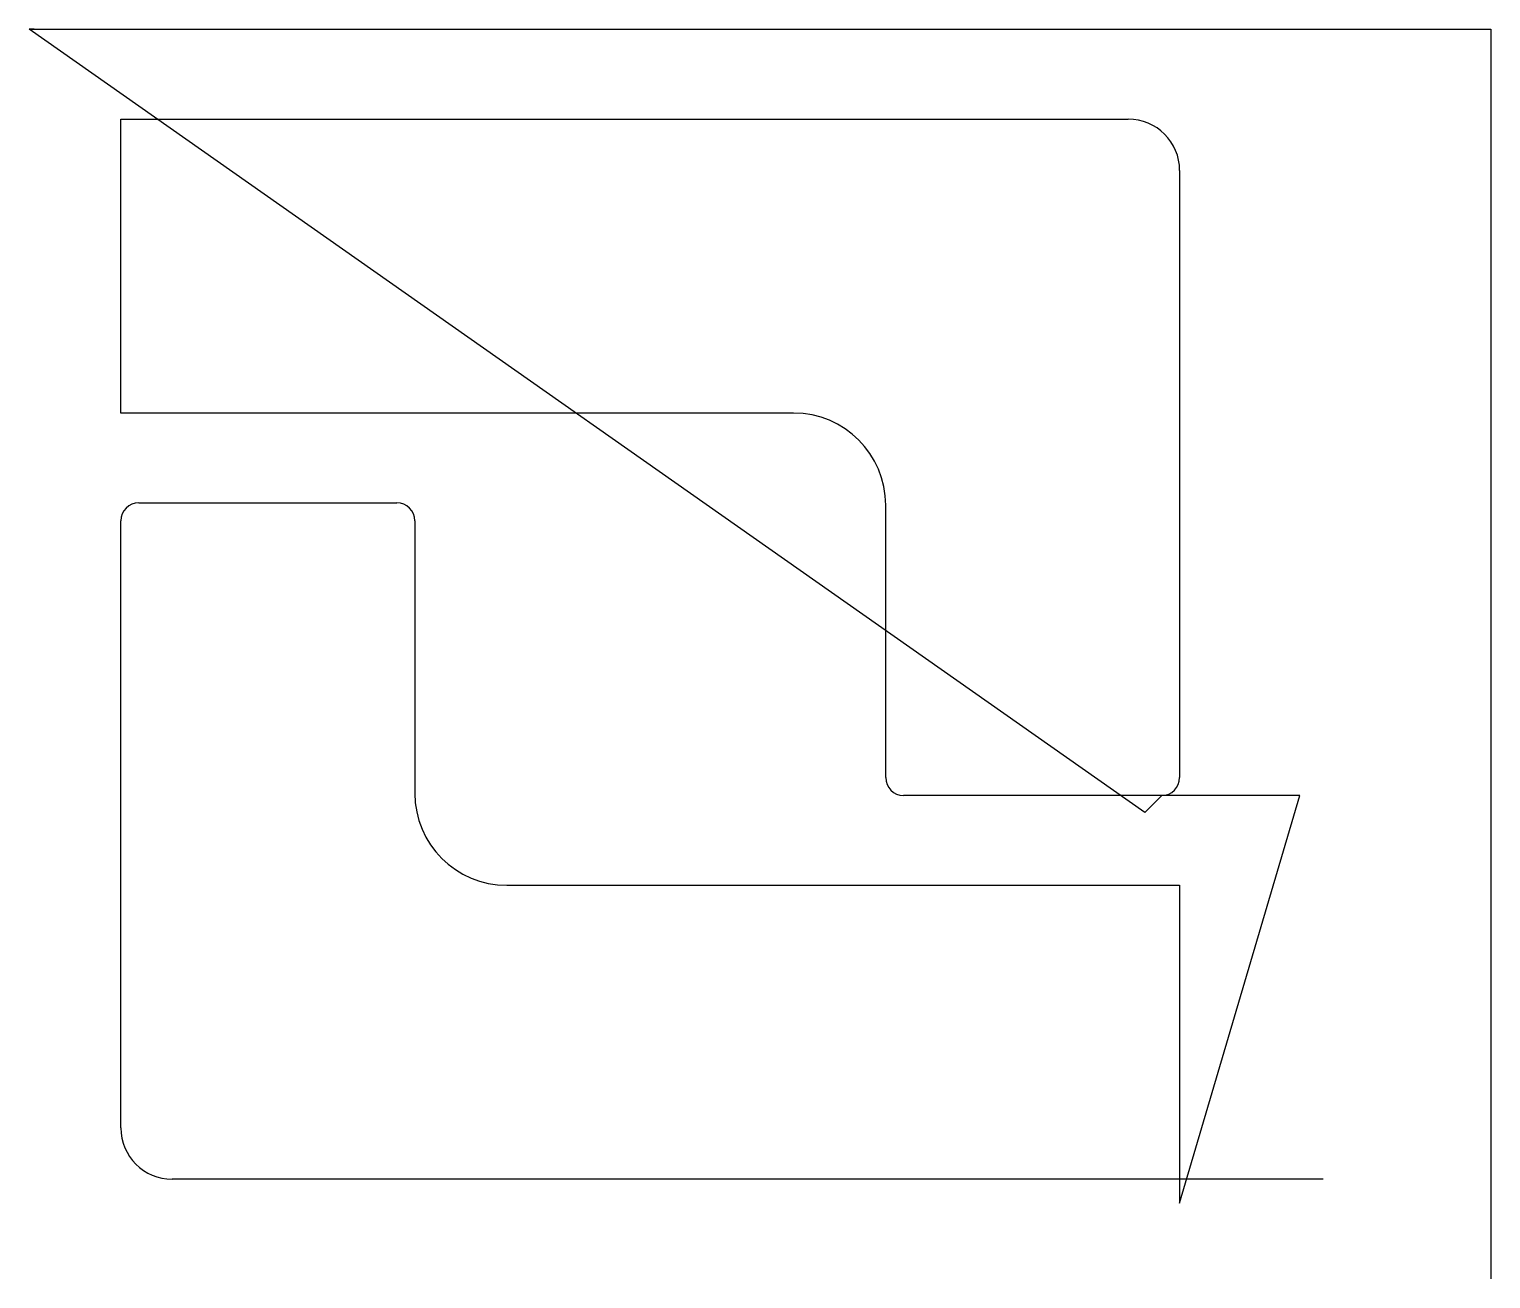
# Model space of a CAD drawing. Header units: metres. Extents: x 0 to 306, y 1218 to 1480.
import ezdxf

# ---------------------------------------------------------------- set-up
doc = ezdxf.new("R2010")
doc.units = ezdxf.units.M

msp = doc.modelspace()

# ---------------------------------------------------------------- linework, layer by layer
at = {"layer": 'TOOL_0'}
for p, q in [((233.405, 1315.811), (0, 1479.691)), ((0, 1479.691), (1, 1479.691)), ((1, 1479.691), (0, 1479.691)), ((0, 1479.691), (1, 1479.691)), ((1, 1479.691), (305.736, 1479.691)), ((305.736, 1479.691), (305.736, 1219.25)), ((19.156, 1399.378), (19.156, 1460.878)), ((19.156, 1460.878), (229.906, 1460.878)), ((240.656, 1450.128), (240.656, 1323.128)), ((159.906, 1399.378), (19.156, 1399.378)), ((22.906, 1380.58), (76.906, 1380.58)), ((179.156, 1323.128), (179.156, 1380.128)), ((19.156, 1249.83), (19.156, 1376.83)), ((80.656, 1376.83), (80.656, 1319.83)), ((236.906, 1319.378), (182.906, 1319.378)), ((236.906, 1319.378), (233.405, 1315.811)), ((265.769, 1319.378), (236.906, 1319.378)), ((240.656, 1234.08), (265.769, 1319.378)), ((99.906, 1300.58), (240.656, 1300.58)), ((240.656, 1300.58), (240.656, 1239.08)), ((240.656, 1239.08), (29.906, 1239.08)), ((270.656, 1239.08), (240.656, 1239.08)), ((240.656, 1239.08), (240.656, 1234.08)), ((305.736, 1219.25), (305.736, 1218.25))]:
    msp.add_line(p, q, dxfattribs=at)
for centre, radius, start, end in [((229.906, 1450.128), 10.75, 0, 90), ((159.906, 1380.128), 19.25, 0, 90), ((22.906, 1376.83), 3.75, 90, 180), ((76.906, 1376.83), 3.75, 0, 90), ((182.906, 1323.128), 3.75, 180, 270), ((236.906, 1323.128), 3.75, 270, 0), ((99.906, 1319.83), 19.25, 180, 270), ((29.906, 1249.83), 10.75, 180, 270)]:
    msp.add_arc(centre, radius, start, end, dxfattribs=at)

doc.saveas('drawing.dxf')
